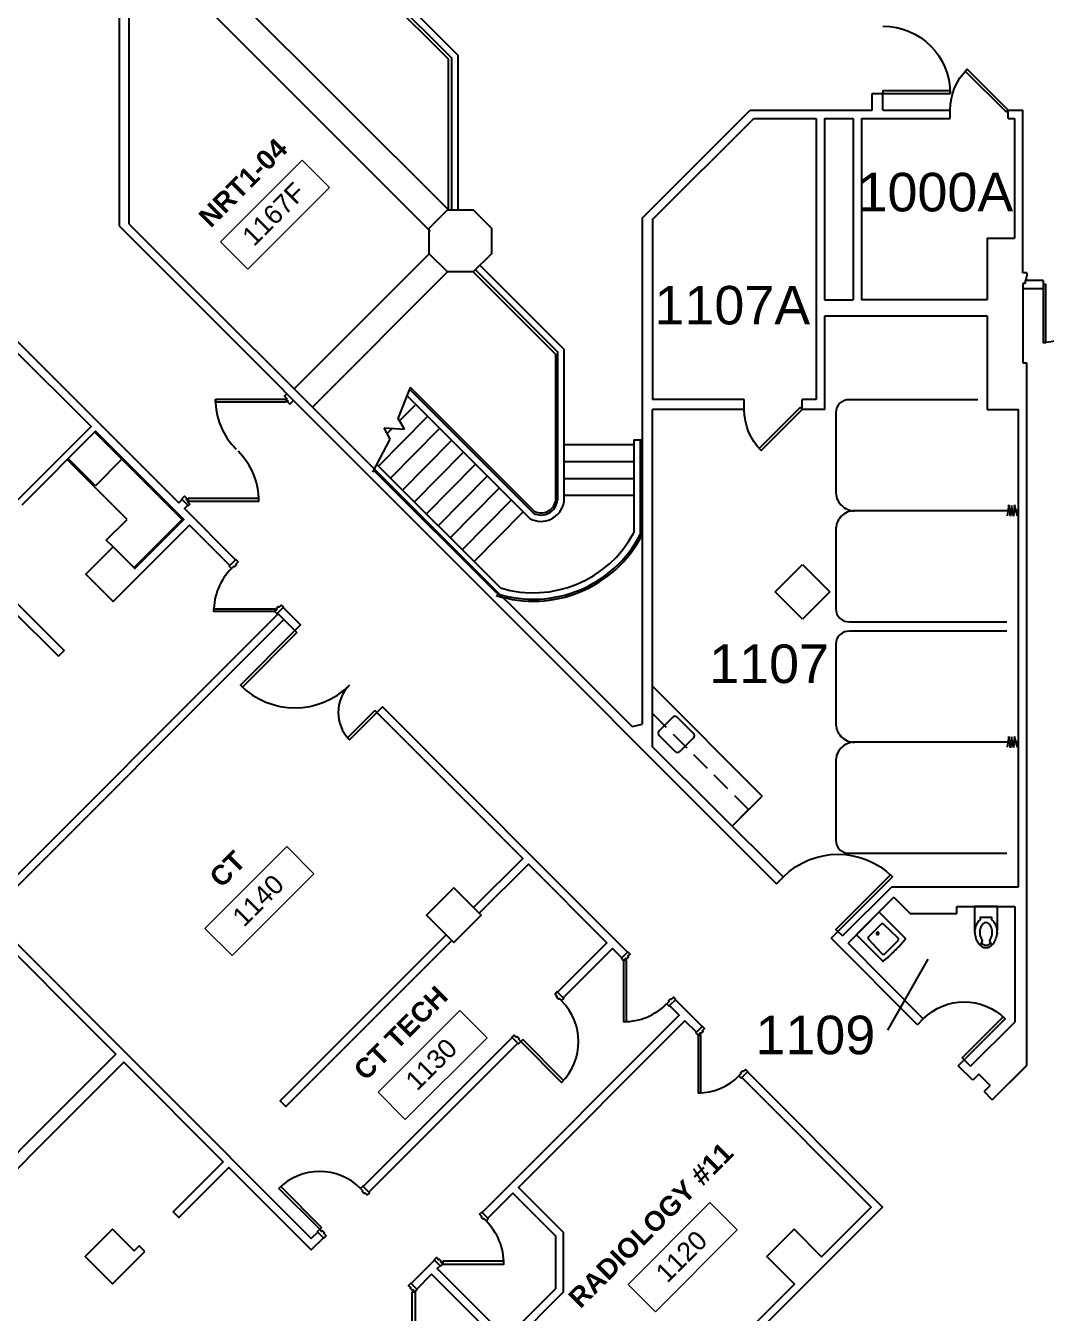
# Model space of a CAD drawing. Header units: inches. Extents: x -59 to 5745, y -269 to 4477.
# Drawn here: x 1845 to 2480, y 1210 to 2011 of the extents above; entities that cross this region are included whole.
import ezdxf

# ---------------------------------------------------------------- set-up
doc = ezdxf.new("R2010")
doc.units = ezdxf.units.IN
doc.header["$LTSCALE"] = 96
doc.header["$MEASUREMENT"] = 0
doc.linetypes.add('HIDDEN2', pattern=[0.1875, 0.125, -0.0625])
doc.layers.get('0').update_dxf_attribs({"linetype": 'CONTINUOUS'})
for name, color, linetype in [('A-ANNO-ROOM', 4, 'CONTINUOUS'), ('A-DOOR', 2, 'CONTINUOUS'), ('A-FLOR-CASE', 3, 'CONTINUOUS'), ('A-FLOR-CASE-UPPR', 3, 'HIDDEN2'), ('A-FLOR-PFIX', 2, 'CONTINUOUS'), ('A-FLOR-STRS', 2, 'CONTINUOUS'), ('A-WALL-FULL', 6, 'CONTINUOUS'), ('A-WALL-PRHT', 4, 'CONTINUOUS'), ('X-CLNG-TRAK', 5, 'CONTINUOUS')]:
    doc.layers.add(name, color=color, linetype=linetype)
doc.layers.add('A-AREA-IDEN', color=2, linetype='CONTINUOUS', lineweight=9)
doc.styles.add('Arial', font='arial.ttf')
doc.styles.add('Arial_2', font='arial.ttf', dxfattribs={"height": 11.802395})
doc.styles.add('Arial_B', font='arialbd.ttf', dxfattribs={"height": 12.177074})

# ---------------------------------------------------------------- blocks, each defined once
blk = doc.blocks.new('P2477016')
for p, q in [((-3.603083, -23.831759), (-3.603083, -23.831759)), ((-2.504894, -21.068753), (-2.504894, -21.068753))]:
    blk.add_line(p, q)
for points in [[(-6.93083, -16.399601, -0.022673), (-7, -14.875), (-7, 0), (-3.020761, 0), (0, 0), (3.020761, 0), (7, 0), (7, -14.875)], [(-6.937926, -16.211212, -0.074934), (-6.387938, -12.562014, -0.085426), (-4.920528, -9.670474, -0.066386), (-3.550098, -8.264603), (-3.550098, -6.711212), (3.449902, -6.711212), (3.449902, -8.264603, -0.066386), (4.820333, -9.670474, -0.085426), (6.287743, -12.562014, -0.111314), (6.709134, -17.991061)], [(3.991504, -23.722377, -0.562484), (3.158962, -23.529526), (2.424162, -21.300368, -0.238976), (2.492058, -20.853364, 0.08035), (3.421006, -18.976205, 0.074934), (3.837731, -16.211212, 0.074934), (3.421006, -13.446218, 0.085426), (2.414145, -11.462194, 0.066386), (1.597345, -10.624271, 0.330534), (-1.69754, -10.624271, 0.066386), (-2.51434, -11.462194, 0.085426), (-3.521201, -13.446218, 0.074934), (-3.937926, -16.211212, 0.074934), (-3.521201, -18.976205, 0.08035), (-2.592253, -20.853364, -0.238976), (-2.524357, -21.300368), (-3.250575, -23.503493, -0.549653), (-4.069149, -23.710095)], [(0, -25.75, 0.143932), (2.498761, -25.015482, 0.107177), (4.949747, -22.564786, 0.077997), (6.431696, -19.212481, 0.065232), (7, -14.875)], [(-4.023967, -23.748064, 0.06085), (-2.498761, -25.015482, 0.143932), (0, -25.75)], [(-2.976493, -22.67201, 0.063273), (-1.687041, -23.754089, 0.143932), (0, -24.25)], [(0, -24.25, 0.143932), (1.687041, -23.754089, 0.059203), (2.902316, -22.750942)]]:
    blk.add_lwpolyline(points, format="xyb")
for centre, radius, start, end in [((5.443363, -16.211212), 12.38129, 180, 197.141641), ((2.746106, -17.043143), 9.558648, 197.141641, 216.672481), ((1.035634, -18.316811), 7.426057, 216.672481, 226.574161)]:
    blk.add_arc(centre, radius, start, end)
blk = doc.blocks.new('*U73')
for p, q in [((0, 0), (0, 0)), ((-36, 0), (-36, 0))]:
    blk.add_line(p, q)
blk.add_lwpolyline([(0, 0), (-25.46, -25.46), (-26.69, -24.22), (-1.24, 1.24)], close=True)
blk.add_arc((0, 0), 36, 180, 225)
blk = doc.blocks.new('*U74')
for p, q in [((0, 0), (0, 0)), ((42, 0), (42, 0))]:
    blk.add_line(p, q)
blk.add_lwpolyline([(0, 0), (0, 42), (1.75, 42), (1.75, 0)], close=True)
blk.add_arc((0, 0), 42, 0, 90)
blk = doc.blocks.new('*U22')
for p, q in [((0, 0), (0, 0)), ((-48, 0), (-48, 0))]:
    blk.add_line(p, q)
blk.add_lwpolyline([(0, 0), (0, -48), (-1.75, -48), (-1.75, 0)], close=True)
blk.add_arc((0, 0), 48, 180, 270)
blk = doc.blocks.new('*U79')
for p, q in [((0, 0), (0, 0)), ((-36, 0), (-36, 0))]:
    blk.add_line(p, q)
blk.add_lwpolyline([(0, 0), (0, -36), (-1.75, -36), (-1.75, 0)], close=True)
blk.add_arc((0, 0), 36, 180, 270)
blk = doc.blocks.new('*U87')
for p, q in [((0, 0), (0, 0)), ((-36, 0), (-36, 0))]:
    blk.add_line(p, q)
blk.add_lwpolyline([(0, 0), (-25.46, 25.46), (-26.69, 24.22), (-1.24, -1.24)], close=True)
blk.add_arc((0, 0), 36, 135, 180)
blk = doc.blocks.new('*U37')
for p, q in [((0, 0), (0, 0)), ((36, 0), (36, 0))]:
    blk.add_line(p, q)
blk.add_lwpolyline([(0, 0), (0, 36), (1.75, 36), (1.75, 0)], close=True)
blk.add_arc((0, 0), 36, 0, 90)
blk = doc.blocks.new('Room Tag - Room Tag-10342-LEVEL 01 OVERALL FLOOR PLAN CATH _1')
at = {"layer": 'A-AREA-IDEN'}
for p, q in [((-0.375, -0.0625), (-0.375, -0.3125)), ((-0.375, -0.0625), (0.375, -0.0625)), ((0.375, -0.0625), (0.375, -0.3125)), ((-0.375, -0.3125), (0.375, -0.3125))]:
    blk.add_line(p, q, dxfattribs=at)

msp = doc.modelspace()

# ---------------------------------------------------------------- linework, layer by layer
at = {"layer": 'A-ANNO-ROOM'}
msp.add_line((2381.22, 1385.76), (2406.34, 1429.9), dxfattribs=at)
at = {"layer": 'A-DOOR'}
for p, q in [((2006.91, 1780.91), (2006.64, 1781.18)), ((2007.08, 1778.79), (2006.64, 1778.35)), ((2007.08, 1778.79), (2006.64, 1778.35)), ((1962.64, 1776.6), (1962.64, 1778.35)), ((1962.64, 1778.35), (2006.64, 1778.35)), ((2006.64, 1776.6), (1962.64, 1776.6)), ((2006.64, 1778.35), (2007.88, 1777.11)), ((2006.64, 1778.35), (2006.64, 1776.6)), ((2006.64, 1778.35), (2007.88, 1777.11)), ((2007.88, 1777.11), (2007.44, 1776.67)), ((2007.88, 1777.11), (2007.44, 1776.67)), ((2007.44, 1776.67), (2008.85, 1775.26)), ((2007.44, 1776.67), (2008.85, 1775.26)), ((2008.85, 1775.26), (2010.71, 1777.11)), ((2008.85, 1775.26), (2010.71, 1777.11)), ((2010.71, 1777.11), (2010.44, 1777.38)), ((1941.59, 1716.12), (1941.85, 1715.86)), ((1945.39, 1712.32), (1945.65, 1712.06))]:
    msp.add_line(p, q, dxfattribs=at)
for points in [[(2005.67, 1780.21), (2006.64, 1781.18), (2005.67, 1780.21), (2007.08, 1778.79)], [(1943.44, 1717.98), (1944.86, 1716.57), (1944.42, 1716.12), (1945.65, 1714.89), (1945.21, 1714.44), (1946.63, 1713.03), (1945.65, 1712.06), (1946.63, 1713.03), (1945.21, 1714.44), (1945.65, 1714.89), (1944.42, 1716.12), (1944.86, 1716.57), (1943.44, 1717.98), (1941.59, 1716.12)], [(1949.16, 1714.89), (1952.66, 1714.89), (1989.65, 1714.89), (1989.65, 1716.64), (1945.65, 1716.64), (1945.65, 1714.89)], [(1999.56, 1647.96), (1999.56, 1646.21), (1961.56, 1646.21), (1961.56, 1647.96)], [(2061.81, 1584.66), (2044.84, 1567.69), (2046.08, 1566.45), (2063.05, 1583.42)], [(2218.51, 1429), (2216.76, 1429), (2216.76, 1391), (2218.51, 1391)], [(2153.9, 1379.84), (2152.66, 1378.6), (2178.12, 1353.15), (2179.35, 1354.38)], [(2264.83, 1382.69), (2263.08, 1382.69), (2263.08, 1346.69), (2264.83, 1346.69)], [(2028.75, 1263), (2027.52, 1261.77), (2002.06, 1287.22), (2003.3, 1288.46)], [(2104.22, 1241.91), (2104.22, 1240.16), (2142.22, 1240.16), (2142.22, 1241.91)], [(2085.15, 1222.84), (2086.9, 1222.84), (2086.9, 1184.84), (2085.15, 1184.84)]]:
    msp.add_lwpolyline(points, close=True, dxfattribs=at)
for points in [[(1975.16, 1678.38), (1975.34, 1678.56), (1976.75, 1677.15), (1975.34, 1675.73), (1975.78, 1675.29), (1974.54, 1674.05), (1974.1, 1674.5), (1972.69, 1673.08), (1971.27, 1674.5), (1971.62, 1674.85)], [(2001.32, 1645.15), (2000.97, 1644.8), (1999.56, 1646.21), (2000.97, 1647.63), (2000.53, 1648.07), (2001.76, 1649.3), (2002.21, 1648.86), (2003.62, 1650.28), (2005.04, 1648.86), (2004.68, 1648.51)], [(1979.53, 1599.12), (1978.22, 1600.42), (2012.14, 1634.34), (2013.38, 1633.1), (1979.46, 1599.18)], [(2215.7, 1430.77), (2215.35, 1430.42), (2216.76, 1429), (2218.18, 1430.42), (2218.62, 1429.98), (2219.86, 1431.21), (2219.42, 1431.65), (2220.83, 1433.07), (2219.42, 1434.48), (2219.24, 1434.31)], [(2175.64, 1409.36), (2175.46, 1409.54), (2174.05, 1408.12), (2175.46, 1406.71), (2175.02, 1406.27), (2176.26, 1405.03), (2176.7, 1405.47), (2178.12, 1404.06), (2179.53, 1405.47), (2179.18, 1405.83)], [(2248.94, 1404.61), (2249.11, 1404.78), (2247.7, 1406.2), (2246.29, 1404.78), (2245.84, 1405.23), (2244.61, 1403.99), (2245.05, 1403.55), (2243.63, 1402.13), (2245.05, 1400.72), (2245.4, 1401.07)], [(2262.02, 1384.46), (2261.66, 1384.1), (2263.08, 1382.69), (2264.49, 1384.1), (2264.94, 1383.66), (2266.17, 1384.9), (2265.73, 1385.34), (2267.14, 1386.75), (2265.73, 1388.17), (2265.55, 1387.99)], [(2150.89, 1377.54), (2151.25, 1377.19), (2152.66, 1378.6), (2151.25, 1380.02), (2151.69, 1380.46), (2150.45, 1381.7), (2150.01, 1381.25), (2148.59, 1382.67), (2147.18, 1381.25), (2147.36, 1381.08)], [(2293.84, 1359.71), (2294.01, 1359.88), (2292.6, 1361.3), (2291.19, 1359.88), (2290.74, 1360.33), (2289.51, 1359.09), (2289.95, 1358.65), (2288.53, 1357.23), (2289.95, 1355.82), (2290.3, 1356.17)], [(2058.19, 1284.84), (2058.45, 1284.57), (2057.04, 1283.16), (2055.62, 1284.57), (2055.18, 1284.13), (2053.94, 1285.37), (2054.39, 1285.81), (2052.97, 1287.22), (2054.39, 1288.64), (2054.65, 1288.37)], [(2128.62, 1272.33), (2128.44, 1272.51), (2127.02, 1271.1), (2128.44, 1269.68), (2128, 1269.24), (2129.23, 1268), (2129.68, 1268.44), (2131.09, 1267.03), (2132.5, 1268.44), (2132.15, 1268.8)], [(2026.37, 1260.09), (2026.1, 1260.35), (2027.52, 1261.77), (2028.93, 1260.35), (2029.37, 1260.79), (2030.61, 1259.56), (2030.17, 1259.11), (2031.58, 1257.7), (2030.17, 1256.29), (2029.9, 1256.55)], [(2102.45, 1239.1), (2102.81, 1238.75), (2104.22, 1240.16), (2102.81, 1241.57), (2103.25, 1242.02), (2102.01, 1243.25), (2101.57, 1242.81), (2100.15, 1244.23), (2098.74, 1242.81), (2098.92, 1242.64)], [(2087.96, 1224.6), (2088.31, 1224.25), (2086.9, 1222.84), (2085.48, 1224.25), (2085.04, 1223.81), (2083.8, 1225.05), (2084.24, 1225.49), (2082.83, 1226.9), (2084.24, 1228.32), (2084.42, 1228.14)]]:
    msp.add_lwpolyline(points, dxfattribs=at)
for centre, radius, start, end in [((2006.64, 1778.35), 44, 180, 225), ((1945.65, 1714.89), 44, 0, 45), ((1999.56, 1646.21), 38, 135, 180), ((2012.14, 1634.34), 48, 225, 315), ((2063.05, 1583.42), 24, 135, 225), ((2152.66, 1378.6), 36, 315, 45), ((2216.76, 1429), 38, 270, 315), ((2263.08, 1382.69), 36, 270, 315), ((2027.52, 1261.77), 36, 45, 135), ((2104.22, 1240.16), 38, 0, 45)]:
    msp.add_arc(centre, radius, start, end, dxfattribs=at)
at = {"layer": 'A-FLOR-CASE'}
for p, q in [((1887.48, 1757.94), (1939.84, 1705.57)), ((1907.59, 1703.53), (1870.33, 1740.79)), ((1888.01, 1724.53), (1871.04, 1741.5)), ((1904.45, 1740.97), (1888.01, 1724.53)), ((1894.71, 1690.65), (1907.59, 1703.53)), ((1941.88, 1703.53), (1911.86, 1673.51)), ((1939.84, 1705.57), (1942.41, 1703)), ((1942.41, 1703), (1941.88, 1703.53)), ((1898.95, 1686.41), (1894.71, 1690.65)), ((2234.82, 1599.7), (2303.05, 1531.41)), ((2284.48, 1512.86), (2303.05, 1531.41))]:
    msp.add_line(p, q, dxfattribs=at)
at = {"layer": 'A-FLOR-CASE-UPPR'}
msp.add_line((2234.82, 1582.72), (2294.56, 1522.93), dxfattribs=at)
at = {"layer": 'A-FLOR-PFIX'}
for p, q in [((2361.93, 1445.43), (2375.37, 1458.87)), ((2376.08, 1458.87), (2392.02, 1442.92)), ((2369.17, 1443.73), (2377.07, 1451.63)), ((2387.72, 1442.91), (2378.44, 1451.67)), ((2377.88, 1428.78), (2361.93, 1444.72)), ((2377.4, 1433.44), (2369.13, 1442.36)), ((2379.58, 1433.38), (2387.42, 1441.22))]:
    msp.add_line(p, q, dxfattribs=at)
msp.add_lwpolyline([(2247.28, 1580.45), (2238.8, 1571.97, 0.414214), (2238.8, 1569.14), (2248.9, 1559.04, 0.414214), (2251.73, 1559.04), (2260.22, 1567.53, 0.414214), (2260.21, 1570.35), (2250.11, 1580.45, 0.414214)], format="xyb", close=True, dxfattribs=at)
for centre, radius, start, end in [((2375.77, 1458.46), 0.574, 119.99986, 134.99976), ((2375.65, 1458.68), 0.321, 99.89643, 120.00044), ((2375.72, 1458.25), 0.753, 90.00017, 99.89633), ((2375.72, 1458.25), 0.753, 80.10367, 89.99983), ((2375.8, 1458.68), 0.321, 59.99956, 80.10357), ((2375.67, 1458.46), 0.574, 45.00024, 60.00014), ((2377.88, 1450.81), 1.15, 120.53012, 135.00005), ((2377.62, 1451.26), 0.631, 100.93094, 120.52974), ((2377.79, 1450.37), 1.54, 91.59003, 100.93117), ((2377.79, 1450.37), 1.54, 82.24881, 91.58995), ((2377.91, 1451.27), 0.631, 62.64967, 82.24848), ((2377.67, 1450.81), 1.15, 48.17998, 62.64991), ((2362.55, 1445.08), 0.753, 170.10367, 179.99983), ((2362.55, 1445.08), 0.753, 180.00017, 189.89633), ((2362.12, 1445.15), 0.321, 149.99956, 170.10357), ((2362.12, 1445), 0.321, 189.89643, 210.00044), ((2362.34, 1445.03), 0.574, 135.00024, 150.00014), ((2362.34, 1445.13), 0.574, 209.99986, 224.99976), ((2370.43, 1443.01), 1.54, 169.06883, 178.40997), ((2370.43, 1443.01), 1.54, 178.41005, 187.75119), ((2369.53, 1442.89), 0.631, 187.75152, 207.35033), ((2369.54, 1443.18), 0.631, 149.47026, 169.06906), ((2369.99, 1443.13), 1.15, 207.35009, 221.82002), ((2369.99, 1442.92), 1.15, 134.99995, 149.46988), ((2374.89, 1445.91), 0.75, 165.00002, 175.00003), ((2374.89, 1445.91), 0.75, 174.99999, 185.00001), ((2374.89, 1445.91), 0.75, 184.99997, 194.99998), ((2374.89, 1445.91), 0.75, 154.99981, 164.99982), ((2374.89, 1445.91), 0.75, 195.00018, 205.00019), ((2374.89, 1445.91), 0.75, 145.00027, 155.00028), ((2374.89, 1445.91), 0.75, 204.99972, 214.99973), ((2374.89, 1445.91), 0.75, 134.99992, 144.99993), ((2374.89, 1445.91), 0.75, 215.00007, 225.00008), ((2374.89, 1445.91), 0.75, 125.00007, 135.00008), ((2374.89, 1445.91), 0.75, 224.99992, 234.99993), ((2374.89, 1445.91), 0.75, 114.99972, 124.99973), ((2374.89, 1445.91), 0.75, 235.00027, 245.00028), ((2374.89, 1445.91), 0.75, 105.00018, 115.00019), ((2374.89, 1445.91), 0.75, 244.99981, 254.99982), ((2374.89, 1445.91), 0.75, 94.99997, 104.99998), ((2374.89, 1445.91), 0.75, 255.00002, 265.00003), ((2374.89, 1445.91), 0.75, 84.99999, 95.00001), ((2374.89, 1445.91), 0.75, 264.99999, 275.00001), ((2374.89, 1445.91), 0.75, 75.00002, 85.00003), ((2374.89, 1445.91), 0.75, 274.99997, 284.99998), ((2374.89, 1445.91), 0.75, 64.99981, 74.99982), ((2374.89, 1445.91), 0.75, 285.00018, 295.00019), ((2374.89, 1445.91), 0.75, 55.00027, 65.00028), ((2374.89, 1445.91), 0.75, 294.99972, 304.99973), ((2374.89, 1445.91), 0.75, 44.99992, 54.99993), ((2374.89, 1445.91), 0.75, 305.00007, 315.00008), ((2374.89, 1445.91), 0.75, 35.00007, 45.00008), ((2374.89, 1445.91), 0.75, 314.99992, 324.99993), ((2374.89, 1445.91), 0.75, 24.99972, 34.99973), ((2374.89, 1445.91), 0.75, 325.00027, 335.00028), ((2374.89, 1445.91), 0.75, 15.00018, 25.00019), ((2374.89, 1445.91), 0.75, 334.99981, 344.99982), ((2374.89, 1445.91), 0.75, 4.99997, 14.99998), ((2374.89, 1445.91), 0.75, 345.00002, 355.00003), ((2374.89, 1445.91), 0.75, 354.99999, 5.00001), ((2386.17, 1442.07), 1.77, 36.53233, 48.17992), ((2386.91, 1442.62), 0.86, 19.78187, 36.53231), ((2384.51, 1441.76), 3.41, 13.23747, 19.78185), ((2386.78, 1442.29), 1.08, 1.58977, 13.23736), ((2386.78, 1442.29), 1.08, 349.94244, 1.59003), ((2291.09, 1525.58), 130.9, 318.64331, 320.46505), ((2391.61, 1442.52), 0.578, 30.91089, 45.00002), ((2391.6, 1442.62), 0.578, 320.46518, 334.55431), ((2391.84, 1442.65), 0.312, 11.68, 30.91065), ((2391.85, 1442.51), 0.312, 334.55391, 353.78456), ((2391.38, 1442.56), 0.783, 2.73249, 11.68029), ((2391.38, 1442.56), 0.783, 353.78497, 2.73277), ((1791.96, 2028.85), 839.53, 314.78246, 314.99996), ((1791.95, 2028.84), 839.53, 315.00004, 315.21754), ((2386.16, 1442.47), 1.77, 314.9999, 326.64749), ((2386.93, 1441.97), 0.86, 326.64749, 343.39793), ((2384.49, 1442.7), 3.41, 343.39806, 349.94244), ((2361.56, 1463.55), 37.02, 315.21756, 318.64336), ((2378.73, 1434.63), 1.77, 221.82008, 233.46767), ((2378.18, 1433.89), 0.86, 233.46769, 250.21813), ((2378.29, 1429.19), 0.578, 224.99998, 239.08911), ((2379.04, 1436.29), 3.41, 250.21815, 256.76253), ((2378.15, 1428.96), 0.312, 239.08935, 258.32), ((2378.24, 1429.42), 0.783, 258.31971, 267.26751), ((2378.24, 1429.42), 0.783, 267.26723, 276.21503), ((2378.51, 1434.02), 1.08, 256.76264, 268.41023), ((2378.29, 1428.96), 0.312, 276.21544, 295.44609), ((2378.18, 1429.2), 0.578, 295.44569, 309.53482), ((2378.51, 1434.02), 1.08, 268.40997, 280.05756), ((2295.22, 1529.71), 130.9, 309.53495, 311.35669), ((2378.1, 1436.31), 3.41, 280.05756, 286.60194), ((2378.83, 1433.87), 0.86, 286.60207, 303.35251), ((2378.33, 1434.64), 1.77, 303.35251, 315.0001), ((2357.25, 1459.24), 37.02, 311.35664, 314.78244)]:
    msp.add_arc(centre, radius, start, end, dxfattribs=at)
at = {"layer": 'A-FLOR-STRS'}
for p, q in [((2076.36, 1766.37), (2084.12, 1785.67)), ((2077.3, 1764.81), (2087.06, 1774.68)), ((2064.21, 1736.65), (2094.52, 1767.29)), ((2080.28, 1759.79), (2076.36, 1766.37)), ((2071.47, 1753.57), (2067.68, 1760.49)), ((2067.68, 1760.49), (2080.28, 1759.79)), ((2069.59, 1757.02), (2072.75, 1760.21)), ((2071.64, 1729.23), (2101.99, 1759.91)), ((2060.54, 1732.9), (2071.47, 1753.57)), ((2079.07, 1721.81), (2109.45, 1752.52)), ((2179.57, 1750.09), (2223.07, 1750.09)), ((2086.5, 1714.39), (2116.92, 1745.14)), ((2179.57, 1739.59), (2223.07, 1739.59)), ((2093.93, 1706.97), (2124.38, 1737.76)), ((2101.36, 1699.55), (2131.85, 1730.37)), ((2108.79, 1692.13), (2139.31, 1722.99)), ((2179.57, 1729.09), (2223.07, 1729.09)), ((2116.22, 1684.71), (2146.78, 1715.6)), ((2179.57, 1718.59), (2223.07, 1718.59)), ((2123.65, 1677.29), (2154.24, 1708.22))]:
    msp.add_line(p, q, dxfattribs=at)
at = {"layer": 'A-WALL-FULL'}
for p, q in [((1926.42, 2077.44), (2107.54, 1896.31)), ((2020.17, 2077.44), (2107.54, 1990.07)), ((1902.69, 2072.13), (1902.69, 1886.14)), ((1908.8, 2070.45), (2096.27, 1882.98)), ((1908.8, 2070.45), (1908.8, 1887.43)), ((2107.54, 1990.07), (2107.54, 1896.31)), ((2371.57, 1958.32), (2371.57, 1968.54)), ((2371.57, 1968.54), (2378.07, 1968.54)), ((2378.07, 1958.32), (2378.07, 1968.54)), ((2228.32, 1891.09), (2295.55, 1958.32)), ((2295.55, 1958.32), (2371.57, 1958.32)), ((2378.07, 1958.32), (2420.07, 1958.32)), ((2420.07, 1953.07), (2420.07, 1958.32)), ((2456.07, 1958.32), (2465.32, 1958.32)), ((2456.07, 1953.07), (2456.07, 1958.32)), ((2465.32, 1857.03), (2465.32, 1958.32)), ((2234.82, 1890.17), (2297.72, 1953.07)), ((2297.72, 1953.07), (2336.57, 1953.07)), ((2336.57, 1953.07), (2336.57, 1778.15)), ((2341.82, 1953.07), (2341.82, 1840.15)), ((2341.82, 1953.07), (2359.57, 1953.07)), ((2359.57, 1953.07), (2359.57, 1840.15)), ((2364.82, 1953.07), (2364.82, 1840.15)), ((2364.82, 1953.07), (2420.07, 1953.07)), ((2456.07, 1953.07), (2460.07, 1953.07)), ((2460.07, 1953.07), (2460.07, 1878.56)), ((2228.32, 1891.09), (2228.32, 1576.09)), ((1908.8, 1887.43), (2221.99, 1574.66)), ((2234.82, 1890.17), (2234.82, 1778.15)), ((2443.07, 1878.56), (2443.07, 1840.15)), ((2443.07, 1878.56), (2460.07, 1878.56)), ((2011.67, 1784.7), (2095.78, 1868.82)), ((2124.47, 1858.88), (2175.57, 1807.78)), ((2127.3, 1861.71), (2179.57, 1809.44)), ((2022.99, 1773.4), (2107.1, 1857.51)), ((2123.1, 1857.51), (2174.32, 1806.28)), ((2467.83, 1857.03), (2465.32, 1857.03)), ((2467.32, 1852.58), (2466.81, 1852.58)), ((2466.81, 1852.58), (2466.81, 1850.35)), ((2467.32, 1854.8), (2467.32, 1852.58)), ((2467.83, 1854.8), (2467.32, 1854.8)), ((2477.86, 1852.31), (2467.32, 1852.31)), ((2467.83, 1857.03), (2467.83, 1854.8)), ((2477.86, 1852.31), (2477.86, 1847.06)), ((2466.81, 1850.35), (2465.32, 1850.35)), ((2465.32, 1850.35), (2465.32, 1801.07)), ((2477.86, 1847.06), (2465.32, 1847.06)), ((2341.82, 1840.15), (2359.57, 1840.15)), ((2443.07, 1840.15), (2364.82, 1840.15)), ((2342.07, 1830.15), (2443.07, 1830.15)), ((2342.07, 1771.9), (2342.07, 1830.15)), ((2443.07, 1830.15), (2443.07, 1771.9)), ((2174.32, 1806.28), (2174.32, 1714.53)), ((2175.57, 1807.78), (2175.57, 1715.61)), ((2179.57, 1809.44), (2179.57, 1713.91)), ((2465.32, 1801.07), (2467.82, 1801.07)), ((2467.82, 1516.9), (2467.82, 1801.07)), ((2158.44, 1704.03), (2082, 1780.37)), ((2160.81, 1707.32), (2083.62, 1784.41)), ((2161.53, 1708.36), (2084.12, 1785.67)), ((2291.82, 1778.15), (2234.82, 1778.15)), ((2234.82, 1562.05), (2234.82, 1771.9)), ((2291.82, 1771.9), (2234.82, 1771.9)), ((2291.82, 1771.9), (2291.82, 1778.15)), ((2327.82, 1771.9), (2327.82, 1778.15)), ((2336.57, 1778.15), (2327.82, 1778.15)), ((2342.07, 1771.9), (2327.82, 1771.9)), ((2443.07, 1771.9), (2462.57, 1771.9)), ((2462.57, 1474.9), (2462.57, 1771.9)), ((2223.07, 1753.09), (2228.32, 1753.09)), ((2223.07, 1753.09), (2223.07, 1695.12)), ((2227.07, 1753.09), (2227.07, 1694.12)), ((2137.97, 1657.34), (2061.15, 1734.06)), ((2140.1, 1660.87), (2063.11, 1737.76)), ((2311.17, 1658.51), (2328.15, 1675.48)), ((2328.15, 1675.48), (2345.12, 1658.51)), ((2328.15, 1641.54), (2311.17, 1658.51)), ((2345.12, 1658.51), (2328.15, 1641.54)), ((2221.99, 1574.66), (2228.32, 1576.09)), ((2316.13, 1481.02), (2234.82, 1562.05)), ((2284.48, 1512.86), (2294.56, 1522.93)), ((2467.82, 1363.91), (2467.82, 1516.9)), ((2311.97, 1476.86), (2316.23, 1481.11)), ((2353.05, 1444.31), (2383.62, 1474.9)), ((2383.62, 1474.9), (2462.57, 1474.9)), ((2384.91, 1468.41), (2356.45, 1439.93)), ((2384.91, 1468.41), (2395.13, 1458.2)), ((2424.13, 1458.2), (2424.13, 1462.7)), ((2424.13, 1462.7), (2460.38, 1462.7)), ((2460.38, 1462.7), (2460.38, 1390.7)), ((2395.13, 1458.2), (2424.13, 1458.2)), ((2345.92, 1442.93), (2350.21, 1447.21)), ((2399.68, 1389.11), (2345.92, 1442.93)), ((2353.05, 1444.31), (2350.17, 1447.17)), ((2403.3, 1392.73), (2356.45, 1439.93)), ((2399.59, 1389.02), (2403.3, 1392.73)), ((2432.64, 1363.38), (2460.38, 1390.7)), ((2425.04, 1363.56), (2428.75, 1367.27)), ((2434.06, 1354.54), (2425.04, 1363.56)), ((2432.64, 1363.38), (2428.75, 1367.27)), ((2467.82, 1363.91), (2446.25, 1342.35)), ((2446.25, 1342.35), (2467.47, 1363.56)), ((2437.77, 1358.26), (2434.06, 1354.54)), ((2444.84, 1351.19), (2437.77, 1358.26)), ((2444.84, 1351.19), (2441.13, 1347.47)), ((2446.25, 1342.35), (2441.13, 1347.47))]:
    msp.add_line(p, q, dxfattribs=at)
for points in [[(1842.25, 1712.7), (1888.01, 1758.47), (1942.94, 1703.53), (1912.39, 1672.98), (1898.95, 1686.41), (1881.98, 1669.44), (1895.42, 1656.01), (1898.95, 1652.47), (1946.48, 1700), (1971.64, 1674.83), (1975.18, 1678.37), (1943.31, 1710.24), (1945.39, 1712.32), (1941.85, 1715.86), (1939.77, 1713.77), (1593.67, 2059.87)], [(1902.69, 1886.14), (2311.97, 1476.86)], [(1834.27, 1812.21), (1885.18, 1761.29), (1839.42, 1715.53)], [(2126.86, 1458.46), (2157.43, 1489.04), (2206.38, 1440.1), (2175.64, 1409.36), (2179.18, 1405.83), (2209.91, 1436.56), (2215.7, 1430.77), (2219.24, 1434.31), (2066.59, 1586.96), (2063.05, 1583.42), (2153.9, 1492.58), (2123.32, 1462)], [(2106.35, 1445.03), (2002.95, 1341.63), (2006.49, 1338.1), (2109.88, 1441.49)], [(2147.27, 1190.7), (2179.33, 1222.76), (2179.33, 1259.76), (2151.22, 1287.87), (2254.91, 1391.56), (2262.02, 1384.46), (2265.55, 1387.99), (2248.94, 1404.61), (2245.4, 1401.07), (2251.38, 1395.1), (2128.62, 1272.33), (2132.15, 1268.8), (2147.68, 1284.33), (2174.33, 1257.69), (2174.33, 1224.83), (2143.73, 1194.24), (2100.66, 1237.31), (2102.45, 1239.1), (2098.92, 1242.64), (2084.42, 1228.14), (2087.96, 1224.6), (2097.13, 1233.77), (2140.2, 1190.7)], [(2199.58, 1097.16), (2377.99, 1275.56), (2293.84, 1359.71), (2290.3, 1356.17), (2370.92, 1275.56), (2339.99, 1244.64), (2322.85, 1261.78), (2305.88, 1244.81), (2323.02, 1227.67), (2216.66, 1121.31)]]:
    msp.add_lwpolyline(points, dxfattribs=at)
for points in [[(2107.1, 1896.13), (2123.1, 1896.13), (2134.41, 1884.82), (2134.41, 1868.82), (2123.1, 1857.51), (2107.1, 1857.51), (2095.78, 1868.82), (2095.78, 1884.82)], [(1864.83, 1618.35), (1868.37, 1621.88), (1835.4, 1654.85), (1784.57, 1604.03), (1720.98, 1667.62), (1770.92, 1717.56), (1767.38, 1721.1), (1688.32, 1642.04), (1691.85, 1638.5), (1717.44, 1664.09), (1784.57, 1596.96), (1835.4, 1647.78)], [(1967.47, 1303.8), (1936.39, 1272.71), (1939.92, 1269.18), (1971, 1300.26), (2022.31, 1248.96), (2029.9, 1256.55), (2026.37, 1260.09), (2022.31, 1256.03), (1821.14, 1457.19), (2005.21, 1641.26), (2001.68, 1644.8), (1814.07, 1457.19), (1900.56, 1370.7), (1780.44, 1250.58), (1785.39, 1245.63), (1905.51, 1365.75)], [(2004.87, 1648.67), (2001.34, 1645.14), (2012.14, 1634.34), (2015.67, 1637.87)], [(2111.05, 1440.32), (2128.02, 1457.29), (2111.05, 1474.26), (2094.08, 1457.29)], [(2150.89, 1377.54), (2147.36, 1381.08), (2054.65, 1288.37), (2058.19, 1284.84)], [(1918.71, 1247.96), (1915.17, 1251.5), (1912.01, 1248.34), (1898.57, 1261.78), (1881.6, 1244.81), (1895.04, 1231.37), (1898.57, 1227.83)]]:
    msp.add_lwpolyline(points, close=True, dxfattribs=at)
for centre, radius, start, end in [((2165.32, 1716.58), 10.3, 244.03368, 354.58579), ((2165.27, 1716.96), 14.63, 242.18128, 347.97773), ((2165.27, 1716.96), 9.37, 246.49546, 344.96865), ((2160.5, 1729.07), 76.44, 252.33614, 332.52693), ((2160.5, 1729.07), 75.19, 252.56481, 332.29672), ((2160.5, 1729.07), 71.19, 253.34328, 331.51306)]:
    msp.add_arc(centre, radius, start, end, dxfattribs=at)
at = {"layer": 'A-WALL-PRHT'}
for p, q in [((2022.64, 2083.38), (2113.49, 1992.53)), ((2020.98, 2079.38), (2109.49, 1990.87)), ((2109.49, 1990.87), (2109.49, 1896.13)), ((2113.49, 1992.53), (2113.49, 1896.13))]:
    msp.add_line(p, q, dxfattribs=at)
at = {"layer": 'X-CLNG-TRAK'}
for p, q in [((2437.22, 1777.92), (2357.44, 1777.92)), ((2348.87, 1769.97), (2348.87, 1721.17)), ((2462.57, 1708.9), (2360.5, 1708.9)), ((2456.56, 1712.52), (2455.44, 1705.84)), ((2457.67, 1705.46), (2456.56, 1712.52)), ((2458.23, 1712.15), (2457.67, 1705.46)), ((2459.53, 1705.65), (2458.23, 1712.15)), ((2460.08, 1712.52), (2459.53, 1705.65)), ((2461.94, 1705.84), (2460.08, 1712.52)), ((2348.87, 1696.63), (2348.87, 1647.84)), ((2357.44, 1639.89), (2455.22, 1639.89)), ((2455.22, 1633.92), (2357.44, 1633.92)), ((2348.87, 1625.97), (2348.87, 1577.17)), ((2462.57, 1564.9), (2360.5, 1564.9)), ((2456.56, 1568.52), (2455.44, 1561.84)), ((2457.67, 1561.46), (2456.56, 1568.52)), ((2458.23, 1568.15), (2457.67, 1561.46)), ((2459.53, 1561.65), (2458.23, 1568.15)), ((2460.08, 1568.52), (2459.53, 1561.65)), ((2461.94, 1561.84), (2460.08, 1568.52)), ((2348.87, 1552.63), (2348.87, 1503.84)), ((2357.44, 1495.89), (2455.22, 1495.89))]:
    msp.add_line(p, q, dxfattribs=at)
for centre, radius, start, end in [((2356.85, 1769.97), 7.98, 85.73222, 180), ((2360.5, 1720.55), 11.65, 176.92887, 270), ((2360.5, 1697.26), 11.65, 90, 183.07113), ((2356.85, 1647.84), 7.98, 180, 274.26778), ((2356.85, 1625.97), 7.98, 85.73222, 180), ((2360.5, 1576.55), 11.65, 176.92887, 270), ((2360.5, 1553.26), 11.65, 90, 183.07113), ((2356.85, 1503.84), 7.98, 180, 274.26778)]:
    msp.add_arc(centre, radius, start, end, dxfattribs=at)

# ---------------------------------------------------------------- block references
at = {"layer": 'A-AREA-IDEN', "xscale": 95.99999999999996, "yscale": 95.99999999999996, "zscale": 95.99999999999996, "rotation": 44.99999999999987}
for p in [(1986.96, 1905.89), (1977.28, 1478.76), (2085.06, 1376.77), (2240.77, 1257.17)]:
    msp.add_blockref('Room Tag - Room Tag-10342-LEVEL 01 OVERALL FLOOR PLAN CATH _1', p, dxfattribs=at)
at = {"layer": 'A-DOOR', "xscale": -1}
for name, p, rotation in [('*U74', (2378.07, 1968.54), 270), ('*U73', (2456.07, 1958.32), 180), ('*U37', (2477.86, 1849.69), 180), ('*U87', (2327.82, 1771.9), 180), ('*U22', (2350.17, 1447.17), 135.0000000000528), ('*U79', (2428.75, 1367.27), 135.0000000000504)]:
    msp.add_blockref(name, p, dxfattribs=dict(at, rotation=rotation))
at = {"layer": 'A-FLOR-PFIX'}
msp.add_blockref('P2477016', (2442.38, 1462.78), dxfattribs=at)

# ---------------------------------------------------------------- texts
at = {"layer": 'A-ANNO-ROOM', "style": 'Arial'}
for s, p in [('1000A', (2362.37, 1895.23)), ('1107A', (2235.96, 1824.86)), ('1107', (2270.02, 1601.71)), ('1109', (2298.81, 1370.71))]:
    msp.add_text(s, height=24, dxfattribs=at).set_placement(p)
at = {"layer": 'A-AREA-IDEN', "attachment_point": 2, "rotation": 45, "line_spacing_factor": 0.938532}
for s, insert, char_height, width, style in [('NRT1-04', (1975.48, 1917.39), 12.177, 80.064, 'Arial_B'), ('1167F', (1994.68, 1897.78), 11.802, 55.728, 'Arial_2'), ('CT', (1965.79, 1490.26), 12.177, 26.352, 'Arial_B'), ('1140', (1985, 1470.65), 11.802, 43.776, 'Arial_2'), ('CT TECH', (2073.58, 1388.27), 12.177, 85.536, 'Arial_B'), ('1130', (2092.78, 1368.66), 11.802, 43.776, 'Arial_2'), ('RADIOLOGY #11', (2229.29, 1268.67), 12.1771, 157.536, 'Arial_B'), ('1120', (2248.49, 1249.06), 11.802, 43.776, 'Arial_2')]:
    msp.add_mtext(s, dxfattribs=dict(at, insert=insert, char_height=char_height, width=width, style=style))

doc.saveas('drawing.dxf')
